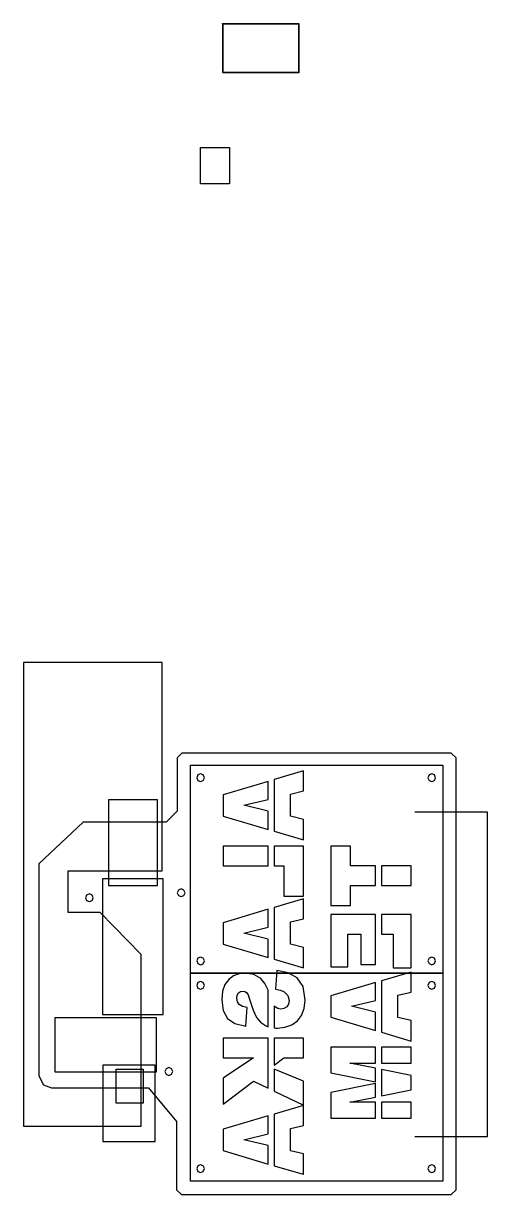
# Model space of a CAD drawing. Extents: x -60 to 97, y -56 to 340.
import ezdxf

# ---------------------------------------------------------------- set-up
doc = ezdxf.new("R2010")
doc.units = 0
for name, color, linetype in [('circuit', 7, 'CONTINUOUS'), ('circuitholes', 7, 'CONTINUOUS'), ('holes', 7, 'CONTINUOUS'), ('insert', 7, 'CONTINUOUS'), ('Layer_1', 7, 'CONTINUOUS'), ('outline', 7, 'CONTINUOUS'), ('rj45', 7, 'CONTINUOUS'), ('sensors', 7, 'CONTINUOUS'), ('un178', 7, 'CONTINUOUS'), ('vent', 7, 'CONTINUOUS')]:
    doc.layers.add(name, color=color, linetype=linetype)

msp = doc.modelspace()

# ---------------------------------------------------------------- linework, layer by layer
at = {"layer": 'circuit', "color": 7}
for points in [[(-33.123042, 50.544617), (-33.123042, 4.652828), (-12.627138, 4.652828), (-12.627138, 50.544617)], [(-49.308103, 3.446724), (-49.308103, -14.805914), (-14.926219, -14.805914), (-14.926219, 3.446724)]]:
    msp.add_lwpolyline(points, close=True, dxfattribs=at)
at = {"layer": 'circuitholes', "color": 7}
for points in [[(-37.593499, 45.440177), (-38.520951, 45.055719), (-38.905045, 44.128114), (-38.520771, 43.200842), (-37.593499, 42.816566), (-36.665891, 43.200659), (-36.281431, 44.128114), (-36.665707, 45.055903)], [(-6.551022, 47.121053), (-7.478477, 46.736593), (-7.862571, 45.808987), (-7.478294, 44.881715), (-6.551022, 44.497442), (-5.623414, 44.881535), (-5.238957, 45.808987), (-5.623233, 46.736776)], [(-10.736813, -13.340362), (-11.66427, -13.724834), (-12.04836, -14.652442), (-11.664082, -15.579711), (-10.736813, -15.963985), (-9.809207, -15.57988), (-9.424747, -14.652442), (-9.809023, -13.724664)]]:
    msp.add_lwpolyline(points, close=True, dxfattribs=at)
at = {"layer": 'holes', "color": 7}
for points in [[(0.011884, 86.071208), (-0.915569, 85.686748), (-1.299662, 84.759142), (-0.915388, 83.83187), (0.011884, 83.447596), (0.939492, 83.83169), (1.323952, 84.759142), (0.939675, 85.686931)], [(78.198328, 86.071208), (77.270872, 85.686748), (76.886779, 84.759142), (77.271056, 83.83187), (78.198328, 83.447596), (79.125936, 83.83169), (79.510393, 84.759142), (79.126117, 85.686931)], [(0.011884, 24.069446), (-0.915572, 23.684981), (-1.299662, 22.757378), (-0.915394, 21.830092), (0.011884, 21.393119), (0.939497, 21.777215), (1.323952, 22.757378), (0.939675, 23.685164)], [(78.198328, 24.069446), (77.27087, 23.684981), (76.886779, 22.757378), (77.271047, 21.830092), (78.198328, 21.44581), (79.125942, 21.829906), (79.510393, 22.757378), (79.126117, 23.685164)], [(0.011884, 15.796514), (-0.91556, 15.412071), (-1.299662, 14.484463), (-0.915394, 13.557194), (0.011884, 13.172892), (0.939497, 13.556996), (1.323952, 14.484463), (0.939667, 15.412268)], [(78.198328, 15.796514), (77.270881, 15.412071), (76.886779, 14.484463), (77.271047, 13.557194), (78.198328, 13.172892), (79.125942, 13.556996), (79.510393, 14.484463), (79.126111, 15.412268)], [(0.011884, -46.210502), (-0.915572, -46.594974), (-1.299662, -47.522582), (-0.915394, -48.449851), (0.011884, -48.834153), (0.939497, -48.450048), (1.323952, -47.522582), (0.939675, -46.594776)], [(78.198328, -46.210502), (77.27087, -46.594974), (76.886779, -47.522582), (77.271047, -48.449851), (78.198328, -48.834153), (79.125942, -48.450048), (79.510393, -47.522582), (79.126117, -46.594776)]]:
    msp.add_lwpolyline(points, close=True, dxfattribs=at)
at = {"layer": 'insert', "color": 7}
for points in [[(-31.151587, 77.221021), (-31.151587, 48.280667), (-14.598592, 48.280667), (-14.598592, 77.221021)], [(-33.022791, -12.544552), (-33.022791, -38.320754), (-15.385108, -38.320754), (-15.385108, -12.544552)]]:
    msp.add_lwpolyline(points, close=True, dxfattribs=at)
msp.add_lwpolyline([(72.478262, -36.713104), (97.070045, -36.713104), (97.070045, 73.055384), (72.478262, 73.055384)], dxfattribs=at)
at = {"layer": 'Layer_1', "color": 1}
for points in [[(7.489086, 339.978341), (7.498146, 339.880381), (7.498146, 339.880381), (7.647836, 339.87183), (30.225614, 339.87183), (33.188947, 339.87183), (33.263765, 339.946647), (33.263765, 339.946647), (33.188947, 339.871802), (33.188947, 338.659149), (33.188947, 327.37026), (33.188947, 323.335386), (33.263765, 323.260569), (33.263765, 323.260569), (33.188919, 323.335358), (33.047836, 323.335386), (10.470059, 323.335386), (7.506725, 323.335358), (7.431908, 323.260569), (7.431908, 323.260569), (7.506725, 323.335414), (7.506725, 324.548038), (7.506725, 335.836927), (7.505766, 339.87279), (7.42807, 339.873354), (7.427647, 339.944079), (7.427647, 339.944079), (7.489058, 339.978792)], [(7.489058, 339.978792), (7.489058, 339.978792), (7.489086, 339.978228)]]:
    msp.add_lwpolyline(points, dxfattribs=at)
msp.add_lwpolyline([(31.636725, 339.87183), (11.88117, 339.87183), (7.506725, 339.87183), (7.506725, 338.659149), (7.506725, 327.37026), (7.506725, 323.335386), (9.058947, 323.335386), (28.814503, 323.335386), (33.188947, 323.335386), (33.188947, 324.548038), (33.188947, 335.836927), (33.188947, 339.87183)], close=True, dxfattribs=at)
at = {"layer": 'Layer_1', "color": 7}
msp.add_lwpolyline([(0.310059, 298.155858), (0.310059, 298.155858), (0.310059, 298.155858), (0.310059, 298.155858)], close=True, dxfattribs=at)
at = {"layer": 'outline', "color": 7}
msp.add_lwpolyline([(-6.290741, 93.034321), (-7.890919, 91.434141), (-7.890919, 73.403683), (-11.678835, 69.688529), (-39.680061, 69.683195), (-54.654374, 55.604054), (-54.654374, -16.176825), (-53.163337, -19.150657), (-50.408363, -20.203459), (-17.573018, -20.203459), (-8.080538, -31.527626), (-8.080538, -54.708428), (-6.480361, -56.308628), (84.759975, -56.308628), (86.470834, -54.708428), (86.470834, 91.434141), (84.759975, 93.034321)], close=True, dxfattribs=at)
at = {"layer": 'rj45', "color": 7}
for points in [[(0, 298.026667), (9.811632, 298.026667), (9.811632, 285.715455), (0, 285.715455)], [(-28.577063, -13.859905), (-19.378658, -13.859905), (-19.378658, -25.401666), (-28.577063, -25.401666)]]:
    msp.add_lwpolyline(points, close=True, dxfattribs=at)
at = {"layer": 'sensors', "color": 7}
msp.add_lwpolyline([(-59.895568, 123.729295), (-59.895568, -33.167585), (-20.083012, -33.167585), (-20.083012, 24.899144), (-33.965883, 39.186652), (-44.776078, 39.186652), (-44.776078, 53.235408), (-12.955798, 53.235408), (-12.955798, 123.729295)], close=True, dxfattribs=at)
at = {"layer": 'un178', "color": 7}
for points in [[(-3.349607, 89.003302), (81.93301, 89.003302), (81.93301, 18.618525), (-3.349607, 18.618525)], [(-3.349607, 18.618536), (81.93301, 18.618536), (81.93301, -51.766241), (-3.349607, -51.766241)]]:
    msp.add_lwpolyline(points, close=True, dxfattribs=at)
at = {"layer": 'vent', "color": 7}
for points in [[(22.915398, 83.509527), (7.636743, 78.987323), (7.636743, 71.761926), (22.915398, 67.239718), (22.915398, 73.457427), (14.694711, 75.448005), (22.915398, 77.42566)], [(34.864023, 87.046263), (24.915276, 84.10174), (24.915276, 66.647509), (34.864023, 63.702986), (34.864023, 70.635896), (30.369722, 71.689062), (30.369722, 79.235887), (34.864023, 80.274583)], [(7.636743, 61.596654), (7.636743, 54.971213), (22.915398, 54.971213), (22.915398, 61.596654)], [(24.915276, 61.596654), (24.915276, 54.971213), (28.159521, 54.971213), (28.159521, 44.630244), (34.864023, 44.630244), (34.864023, 61.596654)], [(44.034521, 61.632829), (44.034521, 41.492969), (50.758141, 41.492969), (50.758141, 48.250181), (59.161251, 48.250181), (59.161251, 54.875616), (50.758141, 54.875616), (50.758141, 61.632829)], [(61.161128, 54.875616), (61.161128, 48.250181), (71.261803, 48.250181), (71.261803, 54.875616)], [(34.864023, 43.752781), (24.915276, 40.808255), (24.915276, 23.354022), (34.864023, 20.409504), (34.864023, 27.342403), (30.369722, 28.395577), (30.369722, 35.942405), (34.864023, 36.981102)], [(22.915398, 40.216049), (7.636743, 35.693838), (7.636743, 28.468444), (22.915398, 23.946242), (22.915398, 30.163951), (14.694711, 32.154515), (22.915398, 34.132176)], [(44.034521, 38.494702), (44.034521, 20.738166), (49.848124, 20.738166), (49.848124, 31.85429), (54.174985, 31.85429), (54.174985, 21.542767), (59.161251, 21.542767), (59.161251, 38.494702)], [(61.161128, 38.494702), (61.161128, 31.85429), (65.095772, 31.85429), (65.095772, 20.416723), (71.261803, 20.416723), (71.261803, 38.494702)], [(15.140161, 18.654576), (13.101886, 18.41682), (11.18433, 17.703713), (9.512941, 16.500661), (8.250142, 14.822255), (7.442118, 12.537045), (7.172689, 9.54247), (7.660301, 5.922462), (9.122958, 3.282386), (11.630233, 1.556343), (15.28899, 0.70787), (15.521017, 3.830659), (15.753044, 6.953476), (14.165191, 7.341108), (13.078788, 8.006644), (12.452046, 8.949916), (12.24318, 10.20033), (12.400801, 11.213169), (12.874149, 11.940766), (13.556913, 12.379791), (14.378967, 12.526264), (14.996446, 12.405586), (15.548922, 12.043608), (16.068755, 11.253583), (16.551445, 9.819979), (17.749578, 6.09394), (18.966284, 3.603808), (20.322007, 1.976826), (21.974886, 0.869103), (22.438285, 0.664323), (22.915398, 0.4872), (22.915398, 6.678817), (22.915398, 12.870434), (21.75923, 15.142944), (20.396172, 16.782328), (18.051394, 18.186485)], [(25.856303, 19.458641), (25.605673, 16.306904), (25.355042, 13.155168), (27.072893, 12.844187), (28.326436, 12.321117), (29.566235, 11.078069), (29.979566, 9.396222), (29.770443, 8.141801), (29.143441, 7.216507), (28.224266, 6.635129), (27.175086, 6.441355), (26.17214, 6.624405), (25.280628, 7.173101), (25.096815, 7.361315), (24.915276, 7.596858), (24.915276, 3.828598), (24.915276, 0.060339), (25.453505, 0.019699), (26.005132, 0.006152), (28.521601, 0.291451), (30.833777, 1.147177), (32.779208, 2.514685), (34.195329, 4.335582), (35.044933, 6.650172), (35.328075, 9.498584), (34.65955, 14.127734), (32.653819, 17.074882), (29.617221, 18.723875)], [(71.261803, 18.99771), (61.161128, 16.008209), (61.161128, -1.356106), (71.261803, -4.345573), (71.261803, 2.587329), (66.766988, 3.640497), (66.766988, 11.187317), (71.261803, 12.226008)], [(59.161251, 15.416022), (44.034521, 10.938764), (44.034521, 3.713367), (59.161251, -0.763891), (59.161251, 5.44607), (51.091976, 7.399443), (59.161251, 9.340935)], [(7.636743, -3.372527), (7.636743, -9.998456), (17.926038, -9.998456), (7.636743, -16.945836), (7.636743, -25.750464), (17.907434, -17.940105), (22.915398, -20.35079), (22.915398, -3.372527)], [(24.915276, -3.372527), (24.915276, -12.480488), (28.215333, -9.998456), (34.864023, -9.998456), (34.864023, -3.372527)], [(44.034521, -6.378533), (44.034521, -15.095841), (59.161251, -18.167463), (59.161251, -13.550194), (50.497698, -11.805073), (59.161251, -11.805073), (59.161251, -6.378533)], [(61.161128, -6.378533), (61.161128, -11.805073), (71.261803, -11.805073), (71.261803, -6.378533)], [(24.915276, -13.92586), (24.915276, -21.312999), (34.864023, -26.101858), (34.864023, -17.940105)], [(61.161128, -13.953236), (61.161128, -22.929427), (71.261803, -20.88769), (71.261803, -15.987748)], [(59.161251, -18.750873), (44.034521, -21.809089), (44.034521, -30.496905), (59.161251, -30.496905), (59.161251, -25.08535), (50.497698, -25.08535), (59.161251, -23.334049)], [(34.864023, -26.160222), (24.915276, -29.104759), (24.915276, -46.55899), (34.689356, -49.451853), (34.864023, -49.451853), (34.864023, -42.570626), (30.369722, -41.517429), (30.369722, -33.970609), (34.864023, -32.931918)], [(61.161128, -25.08535), (61.161128, -30.496905), (71.261803, -30.496905), (71.261803, -25.08535)], [(22.915398, -29.696974), (7.636743, -34.219162), (7.636743, -41.444587), (22.915398, -45.966775), (22.915398, -39.748545), (14.694711, -37.758511), (22.915398, -35.780811)]]:
    msp.add_lwpolyline(points, close=True, dxfattribs=at)

doc.saveas('drawing.dxf')
